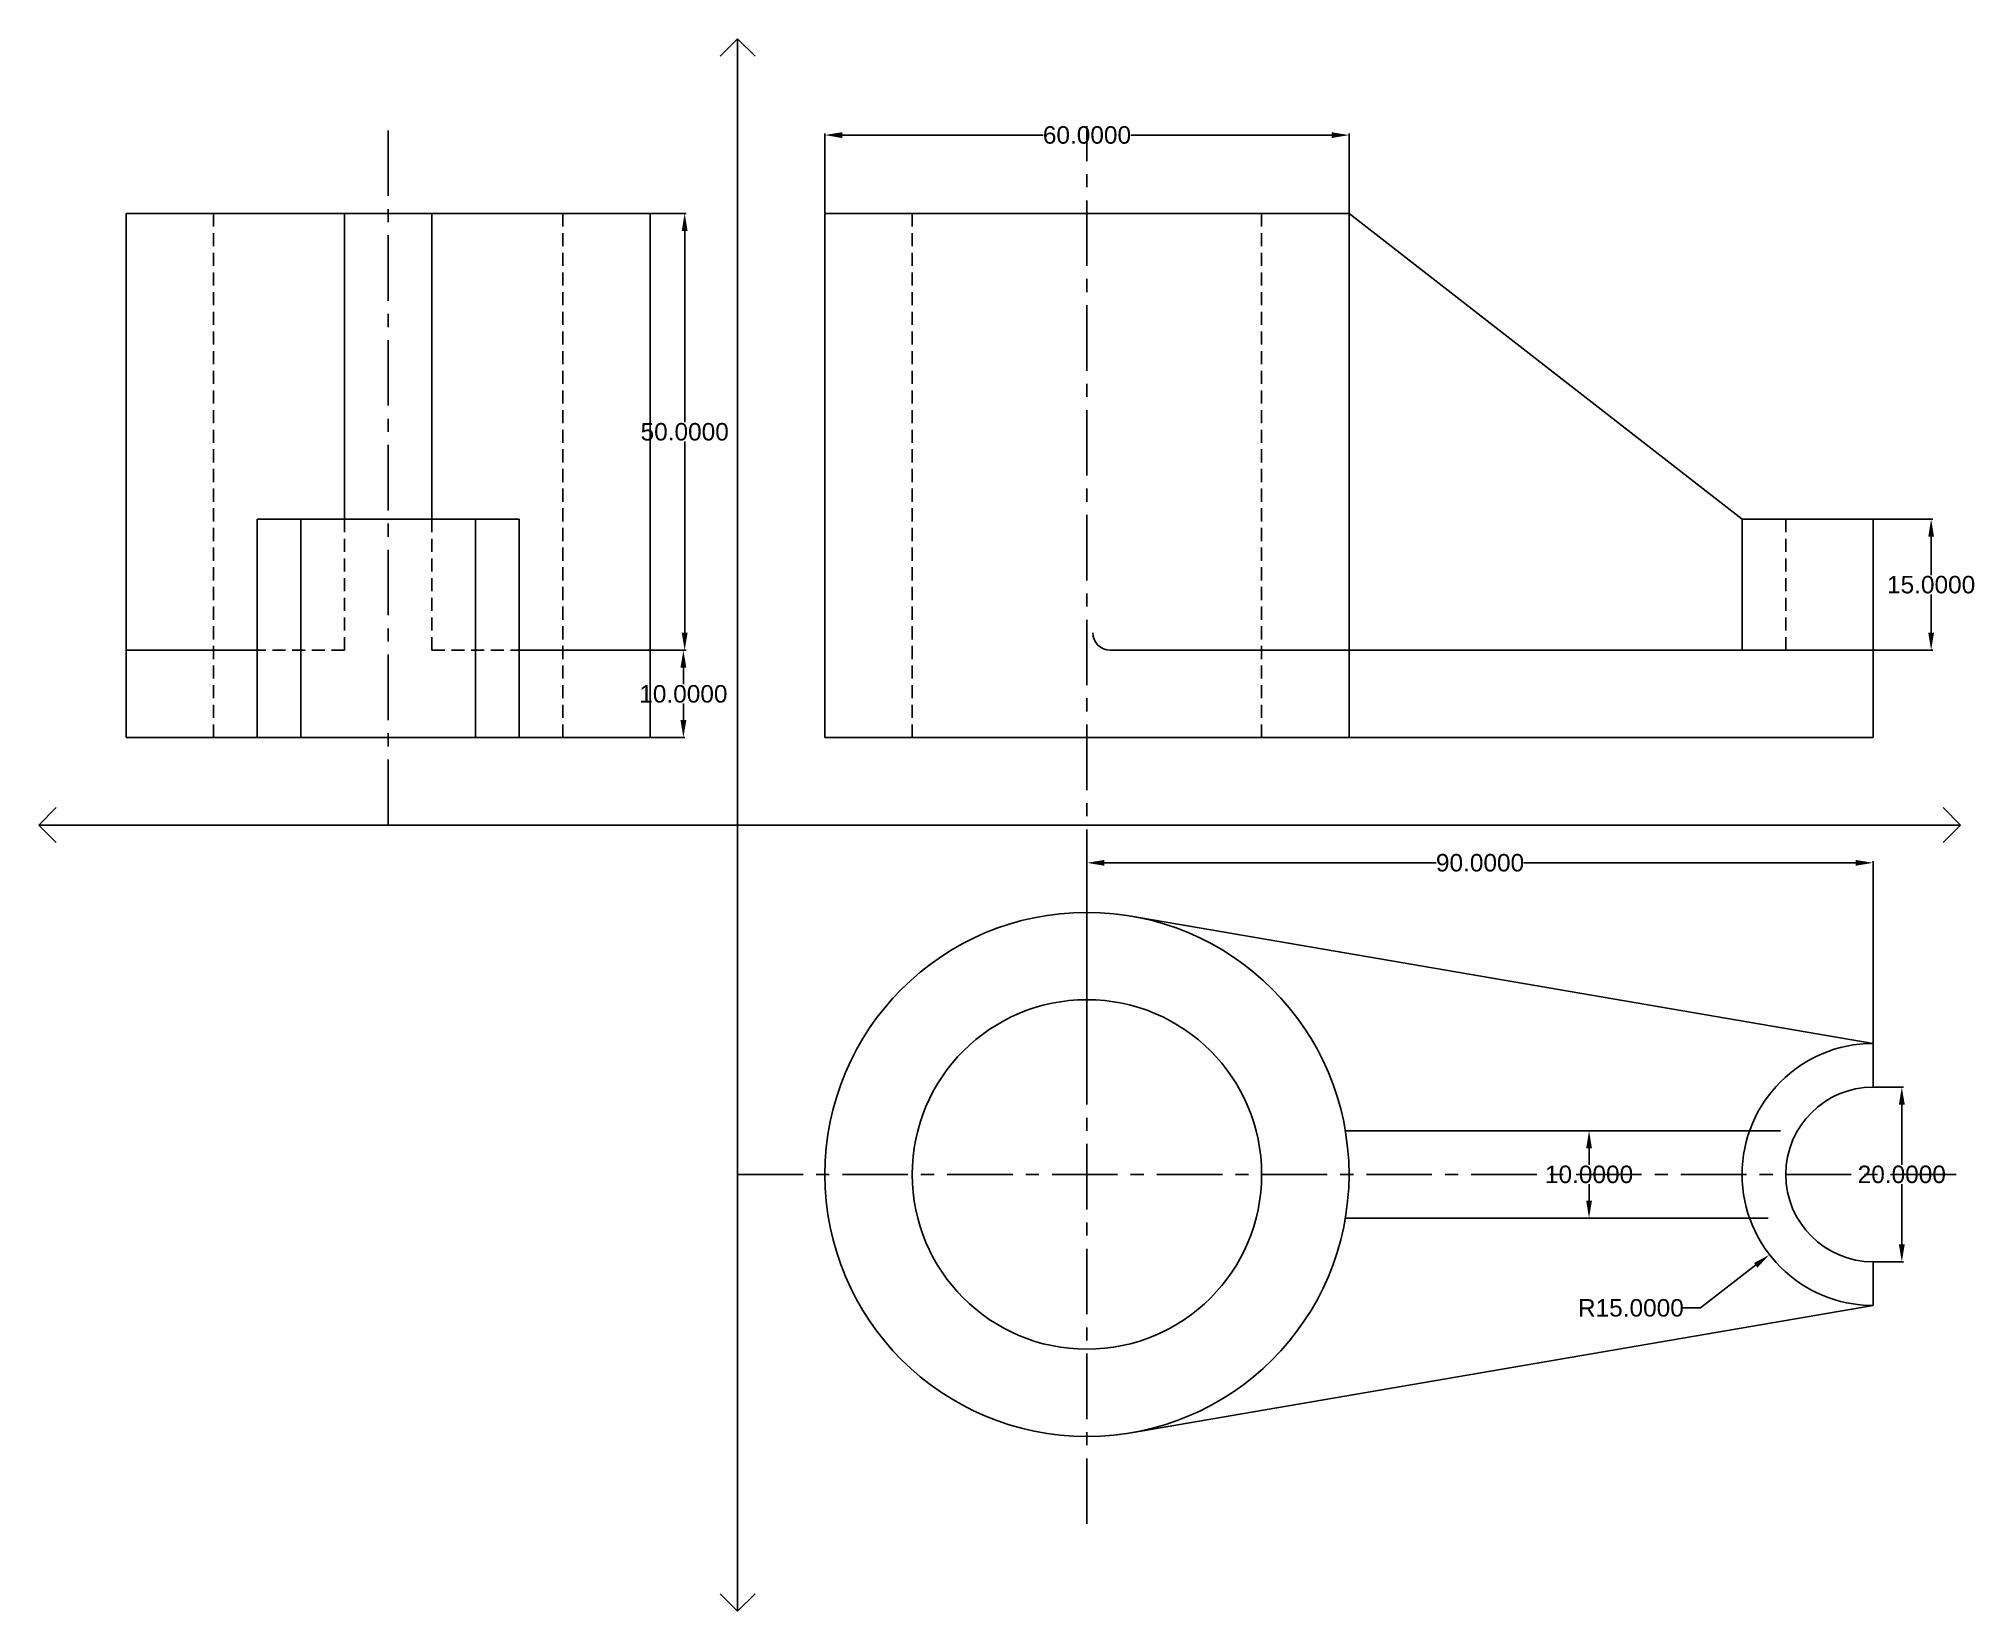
# Model space of a CAD drawing. Header units: millimetres. Extents: x -80 to 142, y -90 to 90.
import ezdxf

# ---------------------------------------------------------------- set-up
doc = ezdxf.new("R2010")
doc.units = ezdxf.units.MM
doc.header["$LTSCALE"] = 3
doc.header["$MEASUREMENT"] = 0
doc.linetypes.add('CENTERX2', pattern=[4, 2.5, -0.5, 0.5, -0.5])
doc.linetypes.add('HIDDENX2', pattern=[0.75, 0.5, -0.25])
doc.styles.get("Standard").update_dxf_attribs({"font": 'arial.ttf'})
doc.dimstyles.get("Standard").update_dxf_attribs({"dimtxt": 2, "dimasz": 2, "dimexe": 0.18, "dimexo": 0.0625, "dimgap": 0.09, "dimtad": 0, "dimtih": 1, "dimtoh": 1, "dimdec": 4, "dimzin": 0, "dimdsep": 46, "dimtxsty": 'Standard', "dimcen": 0.09, "dimadec": 0, "dimazin": 0, "dimtfac": 1, "dimtdec": 4, "dimtofl": 0, "dimtmove": 0, "dimatfit": 3, "dimfxl": 1, "dimtolj": 1, "dimtzin": 0, "dimarcsym": 0})

# ---------------------------------------------------------------- blocks, each defined once
blk = doc.blocks.new('*D2')
at = {"color": 0, "lineweight": -2, "transparency": 16777216}
for p, q in [((10, 70.06), (10, 79.15)), ((12, 78.97), (34.98, 78.97)), ((68, 78.97), (45.02, 78.97)), ((70, 70.06), (70, 79.15))]:
    blk.add_line(p, q, dxfattribs=at)
at = {"color": 0, "transparency": 16777216}
for points in [[(12, 79.3), (12, 78.63), (10, 78.97)], [(68, 79.3), (68, 78.63), (70, 78.97)]]:
    blk.add_solid(points, dxfattribs=at)
at = {"layer": 'Defpoints', "color": 0, "transparency": 16777216}
for p in [(70, 78.97), (10, 70), (70, 70)]:
    blk.add_point(p, dxfattribs=at)
at = {"color": 0, "transparency": 16777216, "insert": (40, 78.97), "char_height": 2, "attachment_point": 5}
blk.add_mtext('\\A1;60.0000', dxfattribs=at)
blk = doc.blocks.new('*D3')
at = {"color": 0, "lineweight": -2, "transparency": 16777216}
for p, q in [((-9.94, 20), (-6.02, 20)), ((-6.2, 18), (-6.2, 16.11)), ((-6.2, 12), (-6.2, 13.89)), ((-9.94, 10), (-6.02, 10))]:
    blk.add_line(p, q, dxfattribs=at)
at = {"color": 0, "transparency": 16777216}
for points in [[(-6.53, 18), (-5.86, 18), (-6.2, 20)], [(-6.53, 12), (-5.86, 12), (-6.2, 10)]]:
    blk.add_solid(points, dxfattribs=at)
at = {"layer": 'Defpoints', "color": 0, "transparency": 16777216}
for p in [(-10, 20), (-10, 10), (-6.2, 10)]:
    blk.add_point(p, dxfattribs=at)
at = {"color": 0, "transparency": 16777216, "insert": (-6.2, 15), "char_height": 2, "attachment_point": 5}
blk.add_mtext('\\A1;10.0000', dxfattribs=at)
blk = doc.blocks.new('*D4')
at = {"color": 0, "lineweight": -2, "transparency": 16777216}
for p, q in [((-9.94, 70), (-5.87, 70)), ((-6.05, 68), (-6.05, 46.11)), ((-6.05, 22), (-6.05, 43.89)), ((-9.94, 20), (-5.87, 20))]:
    blk.add_line(p, q, dxfattribs=at)
at = {"color": 0, "transparency": 16777216}
for points in [[(-6.39, 68), (-5.72, 68), (-6.05, 70)], [(-6.39, 22), (-5.72, 22), (-6.05, 20)]]:
    blk.add_solid(points, dxfattribs=at)
at = {"layer": 'Defpoints', "color": 0, "transparency": 16777216}
for p in [(-10, 70), (-6.05, 70), (-10, 20)]:
    blk.add_point(p, dxfattribs=at)
at = {"color": 0, "transparency": 16777216, "insert": (-6.05, 45), "char_height": 2, "attachment_point": 5}
blk.add_mtext('\\A1;50.0000', dxfattribs=at)
blk = doc.blocks.new('*D7')
at = {"color": 0, "lineweight": -2, "transparency": 16777216}
for p, q in [((97.42, -35), (97.3, -35)), ((97.48, -37), (97.48, -38.89)), ((97.48, -43), (97.48, -41.11)), ((96.76, -45), (97.66, -45))]:
    blk.add_line(p, q, dxfattribs=at)
at = {"color": 0, "transparency": 16777216}
for points in [[(97.15, -37), (97.81, -37), (97.48, -35)], [(97.15, -43), (97.81, -43), (97.48, -45)]]:
    blk.add_solid(points, dxfattribs=at)
at = {"layer": 'Defpoints', "color": 0, "transparency": 16777216}
for p in [(97.48, -35), (96.7, -45), (97.48, -45)]:
    blk.add_point(p, dxfattribs=at)
at = {"color": 0, "transparency": 16777216, "insert": (97.48, -40), "char_height": 2, "attachment_point": 5}
blk.add_mtext('\\A1;10.0000', dxfattribs=at)
blk = doc.blocks.new('*D10')
at = {"color": 0, "lineweight": -2, "transparency": 16777216}
for p, q in [((129.91, -40), (130.09, -40)), ((130, -40.09), (130, -39.91)), ((110.24, -55.28), (116.55, -50.4)), ((108.24, -55.28), (110.24, -55.28))]:
    blk.add_line(p, q, dxfattribs=at)
at = {"color": 0, "transparency": 16777216}
blk.add_solid([(116.35, -50.14), (116.76, -50.66), (118.13, -49.18)], dxfattribs=at)
at = {"layer": 'Defpoints', "color": 0, "transparency": 16777216}
for p in [(130, -40), (118.13, -49.18)]:
    blk.add_point(p, dxfattribs=at)
at = {"color": 0, "transparency": 16777216, "insert": (102.27, -55.28), "char_height": 2, "attachment_point": 5}
blk.add_mtext('\\A1;R15.0000', dxfattribs=at)
blk = doc.blocks.new('*D11')
at = {"color": 0, "lineweight": -2, "transparency": 16777216}
for p, q in [((130.06, -30), (133.46, -30)), ((133.28, -32), (133.28, -38.89)), ((133.28, -48), (133.28, -41.11)), ((130.06, -50), (133.46, -50))]:
    blk.add_line(p, q, dxfattribs=at)
at = {"color": 0, "transparency": 16777216}
for points in [[(132.95, -32), (133.62, -32), (133.28, -30)], [(132.95, -48), (133.62, -48), (133.28, -50)]]:
    blk.add_solid(points, dxfattribs=at)
at = {"layer": 'Defpoints', "color": 0, "transparency": 16777216}
for p in [(130, -30), (133.28, -30), (130, -50)]:
    blk.add_point(p, dxfattribs=at)
at = {"color": 0, "transparency": 16777216, "insert": (133.28, -40), "char_height": 2, "attachment_point": 5}
blk.add_mtext('\\A1;20.0000', dxfattribs=at)
blk = doc.blocks.new('*D14')
at = {"color": 0, "lineweight": -2, "transparency": 16777216}
for p, q in [((40, -24.94), (40, -4.15)), ((42, -4.33), (79.99, -4.33)), ((128, -4.33), (90.01, -4.33)), ((130, -24.94), (130, -4.15))]:
    blk.add_line(p, q, dxfattribs=at)
at = {"color": 0, "transparency": 16777216}
for points in [[(42, -4), (42, -4.66), (40, -4.33)], [(128, -4), (128, -4.66), (130, -4.33)]]:
    blk.add_solid(points, dxfattribs=at)
at = {"layer": 'Defpoints', "color": 0, "transparency": 16777216}
for p in [(40, -4.33), (40, -25), (130, -25)]:
    blk.add_point(p, dxfattribs=at)
at = {"color": 0, "transparency": 16777216, "insert": (85, -4.33), "char_height": 2, "attachment_point": 5}
blk.add_mtext('\\A1;90.0000', dxfattribs=at)
blk = doc.blocks.new('*D15')
at = {"color": 0, "lineweight": -2, "transparency": 16777216}
for p, q in [((130.06, 35), (136.82, 35)), ((136.64, 33), (136.64, 28.61)), ((136.64, 22), (136.64, 26.39)), ((130.06, 20), (136.82, 20))]:
    blk.add_line(p, q, dxfattribs=at)
at = {"color": 0, "transparency": 16777216}
for points in [[(136.31, 33), (136.97, 33), (136.64, 35)], [(136.31, 22), (136.97, 22), (136.64, 20)]]:
    blk.add_solid(points, dxfattribs=at)
at = {"layer": 'Defpoints', "color": 0, "transparency": 16777216}
for p in [(130, 35), (130, 20), (136.64, 20)]:
    blk.add_point(p, dxfattribs=at)
at = {"color": 0, "transparency": 16777216, "insert": (136.64, 27.5), "char_height": 2, "attachment_point": 5}
blk.add_mtext('\\A1;15.0000', dxfattribs=at)

msp = doc.modelspace()

# ---------------------------------------------------------------- linework, layer by layer
for p, q in [((0, 90), (-2, 88)), ((0, 90), (0, -90)), ((0, 90), (2, 88)), ((-10, 70), (-70, 70)), ((-70, 70), (-70, 10)), ((-45, 70), (-45, 35)), ((-35, 70), (-35, 35)), ((-10, 10), (-10, 70)), ((10, 10), (10, 70)), ((10, 70), (70, 70)), ((70, 70), (70, 10)), ((115, 35), (70, 70)), ((-50, 35), (-55, 35)), ((-55, 35), (-55, 10)), ((-40, 35), (-50, 35)), ((-50, 35), (-50, 10)), ((-30, 35), (-40, 35)), ((-25, 35), (-30, 35)), ((-30, 35), (-30, 10)), ((-25, 35), (-25, 10)), ((130, 35), (115, 35)), ((115, 35), (115, 20)), ((130, 20), (130, 35)), ((-55, 20), (-70, 20)), ((-25, 20), (-10, 20)), ((130, 20), (42.65998, 20)), ((130, 10), (130, 20)), ((-70, 10), (-10, 10)), ((10, 10), (130, 10)), ((-80, 0), (-78, 2)), ((-80, 0), (140, 0)), ((-80, 0), (-78, -2)), ((140, 0), (138, 2)), ((140, 0), (138, -2)), ((45.07198, -10.43186), (130, -25)), ((130, -25), (130, -30)), ((119.37796, -35), (69.5804, -35)), ((117.98754, -45), (69.5804, -45)), ((130, -50), (130, -55)), ((45.07198, -69.56814), (130, -55)), ((0, -90), (-2, -88)), ((0, -90), (2, -88))]:
    msp.add_line(p, q)
at = {"linetype": 'CENTERX2'}
for p, q in [((-40, 0), (-40, 80)), ((40, -80), (40, 80)), ((0, -40), (140, -40))]:
    msp.add_line(p, q, dxfattribs=at)
at = {"linetype": 'HIDDENX2'}
for p, q in [((-60, 70), (-60, 10)), ((-20, 70), (-20, 10)), ((20, 70), (20, 10)), ((60, 70), (60, 10)), ((-45, 35), (-45, 20)), ((-35, 35), (-35, 20)), ((120, 35), (120, 20)), ((-45, 20), (-55, 20)), ((-35, 20), (-25, 20))]:
    msp.add_line(p, q, dxfattribs=at)
for radius in [30, 20]:
    msp.add_circle((40, -40), radius)
for centre, radius, start in [((42.65998, 22), 2, 180), ((130, -40), 15, 90), ((130, -40), 10, 90)]:
    msp.add_arc(centre, radius, start, 270)

# ---------------------------------------------------------------- dimensions: what is measured, and where the dimension line sits
for base, p1, p2, angle, picture, middle in [((70, 78.96589), (10, 70), (70, 70), 180, '*D2', (40, 78.96589)), ((-6.05169, 70), (-10, 20), (-10, 70), 90, '*D4', (-6.05169, 45)), ((136.64001, 20), (130, 35), (130, 20), 270, '*D15', (136.64001, 27.5)), ((-6.1951, 10), (-10, 20), (-10, 10), 90, '*D3', (-6.1951, 15)), ((133.28213, -30), (130, -50), (130, -30), 90, '*D11', (133.28213, -40)), ((97.47979, -45), (97.47979, -35), (96.7008, -45), 270, '*D7', (97.47979, -40))]:
    dim = msp.add_linear_dim(base=base, p1=p1, p2=p2, angle=angle, dimstyle='Standard')
    dim.commit()
    dim.dimension.update_dxf_attribs({"geometry": picture, "text_midpoint": middle})
dim = msp.add_linear_dim(base=(40, -4.33024), p1=(130, -25), p2=(40, -25), dimstyle='Standard')
dim.commit()
dim.dimension.update_dxf_attribs({"geometry": '*D14', "text_midpoint": (85, -4.33024)})
dim = msp.add_radius_dim(center=(130, -40), mpoint=(118.13403, -49.17598), dimstyle='Standard')
dim.commit()
dim.dimension.update_dxf_attribs({"geometry": '*D10', "text_midpoint": (102.26894, -55.27973), "dimtype": 164})

doc.saveas('drawing.dxf')
